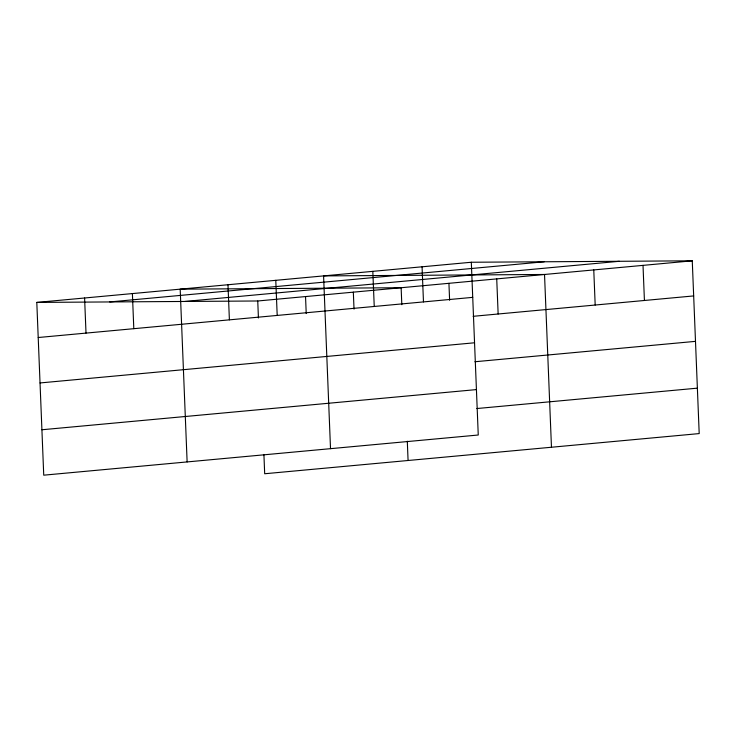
<?xml version="1.0" encoding="UTF-8"?>
<svg xmlns="http://www.w3.org/2000/svg" width="736" height="736" viewBox="0 0 736 736"><rect width="100%" height="100%" fill="white"/><g stroke="black" fill="none" stroke-linecap="round" stroke-linejoin="round"><path stroke-width="1.1" d="M471.316 262.246L478.253 435.013L43.737 475.18L36.8 302.413L471.316 262.246L692.263 260.82L699.2 433.587L264.684 473.754L263.911 454.443M109.71 301.944L544.226 261.777M184.837 301.456L619.353 261.289M36.8 302.413L257.747 300.987L692.263 260.82M38.208 337.52L472.724 297.362M473.101 316.314L693.671 295.927M40.038 382.95L474.545 342.783M474.932 361.744L695.492 341.357M41.915 429.76L476.431 389.592M476.808 408.544L697.378 388.157M643.016 265.365L644.423 300.481M593.768 269.919L595.185 305.026M551.466 447.24L544.53 274.473L323.582 275.908L330.519 448.675M496.726 278.889L498.143 313.996M448.932 283.314L449.613 300.297M422.068 266.8L423.476 301.907M401.819 304.713L401.138 287.73L180.191 289.165L187.128 461.932M407.302 441.186L408.075 460.497M372.821 271.354L374.238 306.461M353.335 292.146L354.025 309.138M305.541 296.562L306.222 313.554M275.779 280.324L277.196 315.431M257.747 300.987L258.428 317.97M227.985 284.74L229.393 319.847M132.397 293.581L133.805 328.688M84.594 297.997L86.011 333.104"/></g></svg>
